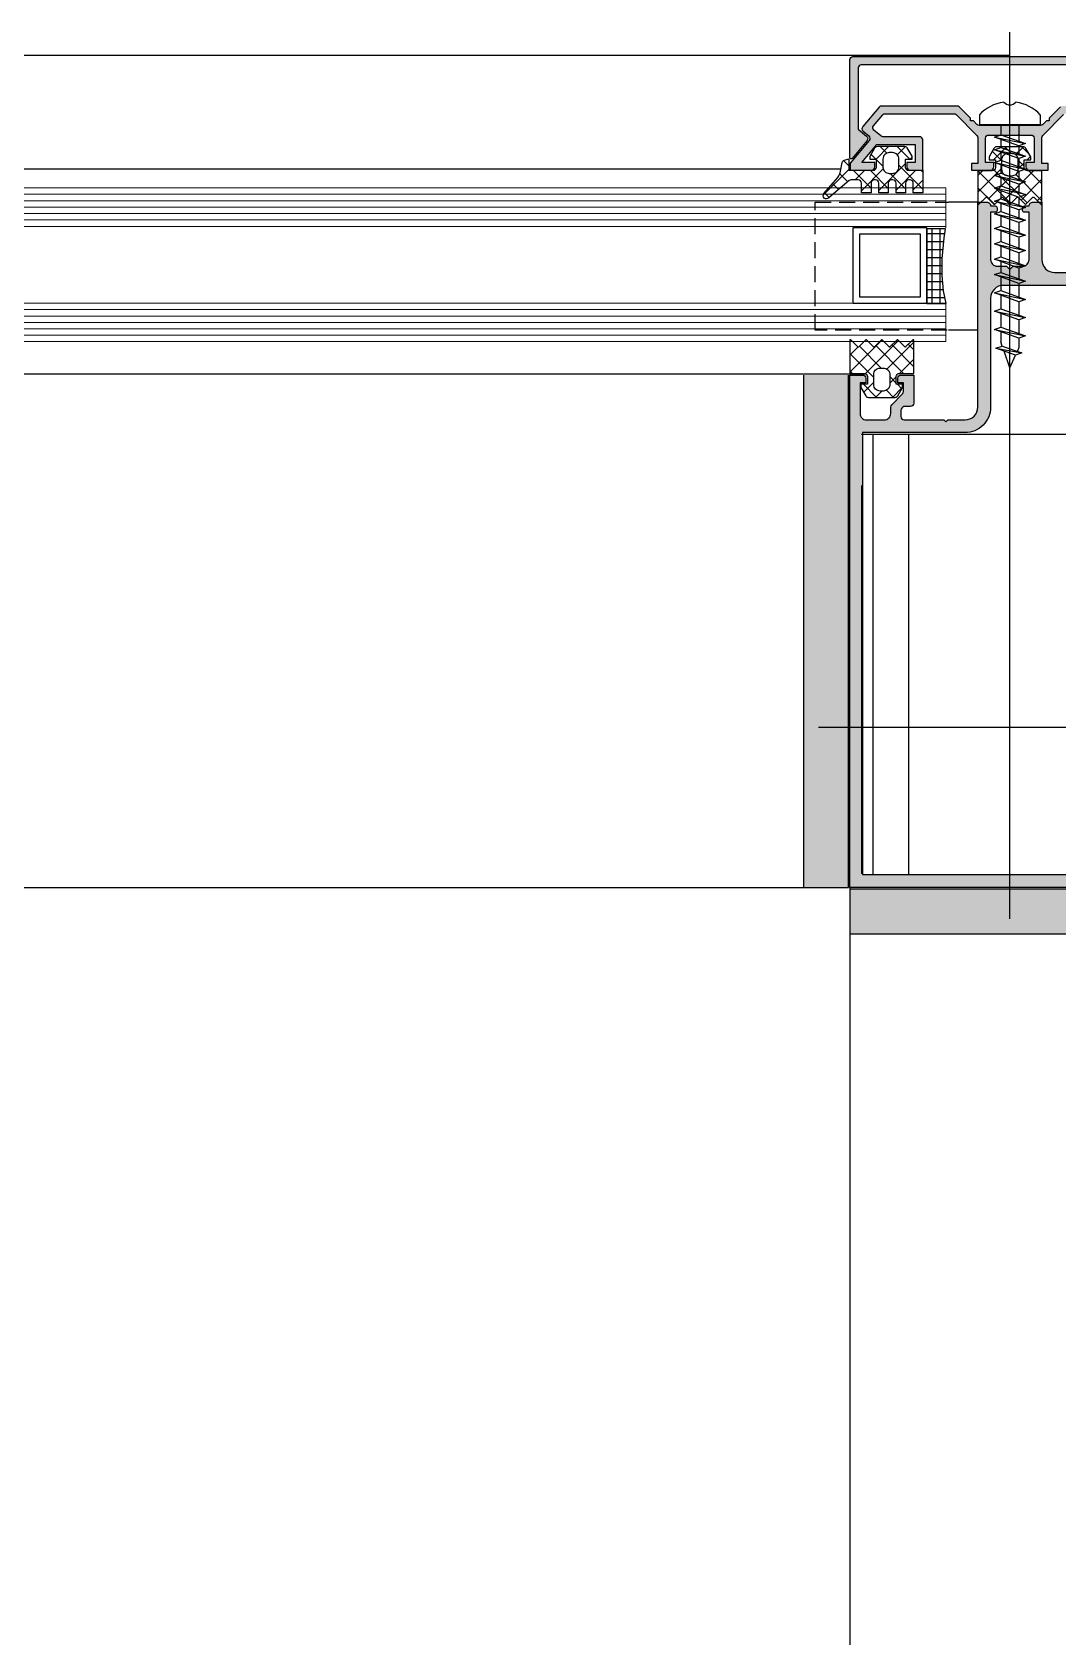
# Model space of a CAD drawing. Header units: millimetres. Extents: x 809 to 8159, y 33 to 4533.
# Drawn here: x 4958.08 to 4974.11, y 3455.37 to 3480.42 of the extents above; entities that cross this region are included whole.
import ezdxf

# ---------------------------------------------------------------- set-up
doc = ezdxf.new("R2010")
doc.units = ezdxf.units.MM
doc.linetypes.add('DASHDOT', pattern=[25.4, 12.7, -6.35, 0, -6.35])
doc.linetypes.add('HIDDEN', pattern=[0.375, 0.25, -0.125])
for name, color, linetype in [('11', 11, 'Continuous'), ('3', 11, 'Continuous'), ('5', 11, 'Continuous'), ('EKSEN', 11, 'Continuous'), ('FITILLER', 240, 'Continuous'), ('GORUNUS-TARAMA', 11, 'Continuous')]:
    doc.layers.add(name, color=color, linetype=linetype)
doc.layers.add('cam', color=5, linetype='Continuous', lineweight=0)
pattern_1 = [(225, (36960.90399, -5027.97446), (0.026516504, -0.079549513), [0, -0.075])]

# ---------------------------------------------------------------- blocks, each defined once
blk = doc.blocks.new('ajsdfxcvzx')
h = blk.add_hatch(color=256)
edge = h.paths.add_edge_path()
edge.add_arc((36931.631, -5111.412), 0.05, 0, 90)
edge.add_line((36931.631, -5111.362), (36926.991, -5111.362))
edge.add_arc((36926.991, -5111.412), 0.05, 90, 180)
edge.add_line((36926.941, -5111.412), (36926.941, -5112.366))
edge.add_line((36926.941, -5112.366), (36927.073, -5112.477))
edge.add_arc((36927.041, -5112.515), 0.05, -40, 50, ccw=False)
edge.add_line((36927.08, -5112.547), (36926.846, -5112.825))
edge.add_arc((36926.831, -5112.812), 0.02, 180, 320, ccw=False)
edge.add_line((36926.811, -5112.812), (36926.811, -5111.282))
edge.add_arc((36926.861, -5111.282), 0.05, 90, 180, ccw=False)
edge.add_line((36926.861, -5111.232), (36931.761, -5111.232))
edge.add_arc((36931.761, -5111.282), 0.05, 0, 90, ccw=False)
edge.add_line((36931.811, -5111.282), (36931.811, -5112.812))
edge.add_arc((36931.791, -5112.812), 0.02, -140, 0, ccw=False)
edge.add_line((36931.776, -5112.825), (36931.543, -5112.547))
edge.add_arc((36931.581, -5112.515), 0.05, 130, 220, ccw=False)
edge.add_line((36931.549, -5112.477), (36931.681, -5112.366))
edge.add_line((36931.681, -5112.366), (36931.681, -5111.412))
h = blk.add_hatch(color=256)
edge = h.paths.add_edge_path()
edge.add_line((36930.789, -5112.606), (36931.389, -5112.606))
edge.add_line((36931.389, -5112.606), (36931.624, -5112.886))
edge.add_line((36931.624, -5112.886), (36931.419, -5112.886))
edge.add_line((36931.419, -5112.886), (36931.419, -5112.956))
edge.add_arc((36931.469, -5112.956), 0.05, 180, 270)
edge.add_line((36931.469, -5113.006), (36931.806, -5113.006))
edge.add_line((36931.806, -5113.006), (36931.806, -5112.9))
edge.add_line((36931.806, -5112.9), (36931.507, -5112.544))
edge.add_arc((36931.546, -5112.512), 0.05, 130, 220, ccw=False)
edge.add_line((36931.514, -5112.474), (36931.603, -5112.399))
edge.add_arc((36931.571, -5112.36), 0.05, 310, 400)
edge.add_line((36931.609, -5112.328), (36931.353, -5112.023))
edge.add_arc((36931.315, -5112.056), 0.05, 40, 90)
edge.add_line((36931.315, -5112.006), (36930.136, -5112.006))
edge.add_arc((36930.136, -5112.056), 0.05, 90, 135)
edge.add_line((36930.1, -5112.02), (36929.923, -5112.197))
edge.add_line((36929.923, -5112.197), (36929.923, -5112.24))
edge.add_line((36929.923, -5112.24), (36929.881, -5112.24))
edge.add_line((36929.881, -5112.24), (36929.826, -5112.295))
edge.add_arc((36929.79, -5112.259), 0.05, 270, 315, ccw=False)
edge.add_line((36929.79, -5112.309), (36928.832, -5112.309))
edge.add_arc((36928.832, -5112.259), 0.05, 225, 270, ccw=False)
edge.add_line((36928.796, -5112.295), (36928.741, -5112.24))
edge.add_line((36928.741, -5112.24), (36928.699, -5112.24))
edge.add_line((36928.699, -5112.24), (36928.699, -5112.197))
edge.add_line((36928.699, -5112.197), (36928.522, -5112.02))
edge.add_arc((36928.487, -5112.056), 0.05, 45, 90)
edge.add_line((36928.487, -5112.006), (36927.307, -5112.006))
edge.add_arc((36927.307, -5112.056), 0.05, 90, 140)
edge.add_line((36927.269, -5112.023), (36927.013, -5112.328))
edge.add_arc((36927.051, -5112.36), 0.05, 140, 230)
edge.add_line((36927.019, -5112.399), (36927.109, -5112.474))
edge.add_arc((36927.076, -5112.512), 0.05, -40, 50, ccw=False)
edge.add_line((36927.115, -5112.544), (36926.816, -5112.9))
edge.add_line((36926.816, -5112.9), (36926.816, -5113.006))
edge.add_line((36926.816, -5113.006), (36927.153, -5113.006))
edge.add_arc((36927.153, -5112.956), 0.05, 270, 360)
edge.add_line((36927.203, -5112.956), (36927.203, -5112.886))
edge.add_line((36927.203, -5112.886), (36926.999, -5112.886))
edge.add_line((36926.999, -5112.886), (36927.234, -5112.606))
edge.add_line((36927.234, -5112.606), (36927.833, -5112.606))
edge.add_line((36927.833, -5112.606), (36927.833, -5112.886))
edge.add_line((36927.833, -5112.886), (36927.703, -5112.886))
edge.add_line((36927.703, -5112.886), (36927.703, -5112.956))
edge.add_arc((36927.753, -5112.956), 0.05, 180, 270)
edge.add_line((36927.753, -5113.006), (36927.953, -5113.006))
edge.add_line((36927.953, -5113.006), (36927.953, -5112.536))
edge.add_arc((36927.903, -5112.536), 0.05, 0, 90)
edge.add_line((36927.903, -5112.486), (36927.328, -5112.486))
edge.add_arc((36927.328, -5112.436), 0.05, 230, 270, ccw=False)
edge.add_line((36927.295, -5112.474), (36927.188, -5112.384))
edge.add_arc((36927.22, -5112.346), 0.05, 140, 230, ccw=False)
edge.add_line((36927.182, -5112.313), (36927.325, -5112.143))
edge.add_arc((36927.363, -5112.176), 0.05, 90, 140, ccw=False)
edge.add_line((36927.363, -5112.126), (36928.437, -5112.126))
edge.add_arc((36928.437, -5112.176), 0.05, 45, 90, ccw=False)
edge.add_line((36928.472, -5112.14), (36928.796, -5112.464))
edge.add_arc((36928.761, -5112.5), 0.05, 0, 45, ccw=False)
edge.add_line((36928.811, -5112.5), (36928.811, -5112.906))
edge.add_line((36928.811, -5112.906), (36928.711, -5112.906))
edge.add_line((36928.711, -5112.906), (36928.711, -5113.006))
edge.add_line((36928.711, -5113.006), (36929.011, -5113.006))
edge.add_arc((36929.011, -5112.956), 0.05, 270, 360)
edge.add_line((36929.061, -5112.956), (36929.061, -5112.886))
edge.add_line((36929.061, -5112.886), (36928.931, -5112.886))
edge.add_line((36928.931, -5112.886), (36928.931, -5112.509))
edge.add_arc((36928.981, -5112.509), 0.05, 90, 180, ccw=False)
edge.add_line((36928.981, -5112.459), (36929.641, -5112.459))
edge.add_arc((36929.641, -5112.509), 0.05, 0, 90, ccw=False)
edge.add_line((36929.691, -5112.509), (36929.691, -5112.886))
edge.add_line((36929.691, -5112.886), (36929.561, -5112.886))
edge.add_line((36929.561, -5112.886), (36929.561, -5112.956))
edge.add_arc((36929.611, -5112.956), 0.05, 180, 270)
edge.add_line((36929.611, -5113.006), (36929.911, -5113.006))
edge.add_line((36929.911, -5113.006), (36929.911, -5112.906))
edge.add_line((36929.911, -5112.906), (36929.811, -5112.906))
edge.add_line((36929.811, -5112.906), (36929.811, -5112.5))
edge.add_arc((36929.861, -5112.5), 0.05, 135, 180, ccw=False)
edge.add_line((36929.826, -5112.464), (36930.15, -5112.14))
edge.add_arc((36930.185, -5112.176), 0.05, 90, 135, ccw=False)
edge.add_line((36930.185, -5112.126), (36931.259, -5112.126))
edge.add_arc((36931.259, -5112.176), 0.05, 40, 90, ccw=False)
edge.add_line((36931.298, -5112.143), (36931.44, -5112.313))
edge.add_arc((36931.402, -5112.346), 0.05, -50, 40, ccw=False)
edge.add_line((36931.434, -5112.384), (36931.327, -5112.474))
edge.add_arc((36931.295, -5112.436), 0.05, 270, 310, ccw=False)
edge.add_line((36931.295, -5112.486), (36930.719, -5112.486))
edge.add_arc((36930.719, -5112.536), 0.05, 90, 180)
edge.add_line((36930.669, -5112.536), (36930.669, -5113.006))
edge.add_line((36930.669, -5113.006), (36930.869, -5113.006))
edge.add_arc((36930.869, -5112.956), 0.05, 270, 360)
edge.add_line((36930.919, -5112.956), (36930.919, -5112.886))
edge.add_line((36930.919, -5112.886), (36930.789, -5112.886))
edge.add_line((36930.789, -5112.886), (36930.789, -5112.606))
h = blk.add_hatch(color=256)
edge = h.paths.add_edge_path(flags=16)
edge.add_arc((36933.011, -5118.006), 1.4, 180, 225, ccw=False)
edge.add_line((36931.611, -5118.006), (36931.611, -5117.106))
edge.add_line((36931.611, -5117.106), (36931.411, -5117.106))
edge.add_arc((36931.411, -5117.006), 0.1, 90, 270, ccw=False)
edge.add_line((36931.411, -5116.906), (36931.611, -5116.906))
edge.add_line((36931.611, -5116.906), (36931.611, -5115.006))
edge.add_arc((36931.411, -5115.006), 0.2, 360, 450)
edge.add_line((36931.411, -5114.806), (36930.811, -5114.806))
edge.add_line((36930.811, -5114.806), (36929.811, -5114.806))
edge.add_line((36929.811, -5114.806), (36929.211, -5114.806))
edge.add_arc((36929.211, -5115.006), 0.2, 450, 540)
edge.add_line((36929.011, -5115.006), (36929.011, -5116.706))
edge.add_arc((36928.611, -5116.706), 0.4, 270, 360, ccw=False)
edge.add_line((36928.611, -5117.106), (36927.011, -5117.106))
edge.add_line((36927.011, -5117.106), (36927.011, -5124.006))
edge.add_line((36927.011, -5124.006), (36933.911, -5124.006))
edge.add_line((36933.911, -5124.006), (36933.911, -5122.406))
edge.add_arc((36934.311, -5122.406), 0.4, 90, 180, ccw=False)
edge.add_line((36934.311, -5122.006), (36936.011, -5122.006))
edge.add_arc((36936.011, -5121.806), 0.2, 270, 360)
edge.add_line((36936.211, -5121.806), (36936.211, -5121.206))
edge.add_line((36936.211, -5121.206), (36936.211, -5120.206))
edge.add_line((36936.211, -5120.206), (36936.211, -5119.606))
edge.add_arc((36936.011, -5119.606), 0.2, 360, 450)
edge.add_line((36936.011, -5119.406), (36934.111, -5119.406))
edge.add_line((36934.111, -5119.406), (36934.111, -5119.606))
edge.add_arc((36934.011, -5119.606), 0.1, 180, 360, ccw=False)
edge.add_line((36933.911, -5119.606), (36933.911, -5119.406))
edge.add_line((36933.911, -5119.406), (36933.011, -5119.406))
edge.add_arc((36933.011, -5118.006), 1.4, 225, 270, ccw=False)
edge = h.paths.add_edge_path()
edge.add_line((36929.811, -5113.506), (36929.811, -5114.406))
edge.add_arc((36930.011, -5114.406), 0.2, 180, 270)
edge.add_line((36930.011, -5114.606), (36930.611, -5114.606))
edge.add_arc((36930.611, -5114.406), 0.2, 270, 360)
edge.add_line((36930.811, -5114.406), (36930.811, -5114.006))
edge.add_line((36930.811, -5114.006), (36931.011, -5114.006))
edge.add_arc((36931.011, -5114.056), 0.05, 360, 450, ccw=False)
edge.add_line((36931.061, -5114.056), (36931.061, -5114.126))
edge.add_line((36931.061, -5114.126), (36930.931, -5114.126))
edge.add_line((36930.931, -5114.126), (36930.931, -5114.506))
edge.add_arc((36931.031, -5114.506), 0.1, 180, 270)
edge.add_line((36931.031, -5114.606), (36931.591, -5114.606))
edge.add_arc((36931.591, -5114.506), 0.1, 270, 360)
edge.add_line((36931.691, -5114.506), (36931.691, -5114.126))
edge.add_line((36931.691, -5114.126), (36931.561, -5114.126))
edge.add_line((36931.561, -5114.126), (36931.561, -5114.056))
edge.add_arc((36931.611, -5114.056), 0.05, 450, 540, ccw=False)
edge.add_line((36931.611, -5114.006), (36931.811, -5114.006))
edge.add_line((36931.811, -5114.006), (36931.811, -5118.006))
edge.add_arc((36933.011, -5118.006), 1.2, 180, 225)
edge.add_arc((36933.011, -5118.006), 1.2, 225, 270)
edge.add_line((36933.011, -5119.206), (36937.011, -5119.206))
edge.add_line((36937.011, -5119.206), (36937.011, -5119.406))
edge.add_arc((36936.961, -5119.406), 0.05, 270, 360, ccw=False)
edge.add_line((36936.961, -5119.456), (36936.891, -5119.456))
edge.add_line((36936.891, -5119.456), (36936.891, -5119.326))
edge.add_line((36936.891, -5119.326), (36936.511, -5119.326))
edge.add_arc((36936.511, -5119.426), 0.1, 450, 540)
edge.add_line((36936.411, -5119.426), (36936.411, -5119.986))
edge.add_arc((36936.511, -5119.986), 0.1, 540, 630)
edge.add_line((36936.511, -5120.086), (36936.891, -5120.086))
edge.add_line((36936.891, -5120.086), (36936.891, -5119.956))
edge.add_line((36936.891, -5119.956), (36936.961, -5119.956))
edge.add_arc((36936.961, -5120.006), 0.05, 360, 450, ccw=False)
edge.add_line((36937.011, -5120.006), (36937.011, -5120.206))
edge.add_line((36937.011, -5120.206), (36936.611, -5120.206))
edge.add_arc((36936.611, -5120.406), 0.2, 450, 540)
edge.add_line((36936.411, -5120.406), (36936.411, -5121.006))
edge.add_arc((36936.611, -5121.006), 0.2, 180, 270)
edge.add_line((36936.611, -5121.206), (36937.511, -5121.206))
edge.add_line((36937.511, -5121.206), (36937.511, -5121.346))
edge.add_arc((36937.451, -5121.346), 0.06, 270, 360, ccw=False)
edge.add_line((36937.451, -5121.406), (36937.451, -5121.476))
edge.add_arc((36937.421, -5121.476), 0.03, 270, 360, ccw=False)
edge.add_line((36937.421, -5121.506), (36937.381, -5121.506))
edge.add_arc((36937.381, -5121.476), 0.03, 180, 270, ccw=False)
edge.add_line((36937.351, -5121.476), (36937.351, -5121.406))
edge.add_line((36937.351, -5121.406), (36936.611, -5121.406))
edge.add_arc((36936.611, -5121.506), 0.1, 450, 540)
edge.add_line((36936.511, -5121.506), (36936.511, -5121.656))
edge.add_line((36936.511, -5121.656), (36936.461, -5121.706))
edge.add_line((36936.461, -5121.706), (36936.511, -5121.756))
edge.add_line((36936.511, -5121.756), (36936.511, -5121.906))
edge.add_arc((36936.611, -5121.906), 0.1, 180, 270)
edge.add_line((36936.611, -5122.006), (36937.351, -5122.006))
edge.add_line((36937.351, -5122.006), (36937.351, -5121.936))
edge.add_arc((36937.381, -5121.936), 0.03, 450, 540, ccw=False)
edge.add_line((36937.381, -5121.906), (36937.421, -5121.906))
edge.add_arc((36937.421, -5121.936), 0.03, 360, 450, ccw=False)
edge.add_line((36937.451, -5121.936), (36937.451, -5122.006))
edge.add_arc((36937.451, -5122.066), 0.06, 360, 450, ccw=False)
edge.add_line((36937.511, -5122.066), (36937.511, -5122.206))
edge.add_line((36937.511, -5122.206), (36934.311, -5122.206))
edge.add_arc((36934.311, -5122.406), 0.2, 450, 540)
edge.add_line((36934.111, -5122.406), (36934.111, -5122.676))
edge.add_line((36934.111, -5122.676), (36934.081, -5122.706))
edge.add_line((36934.081, -5122.706), (36934.111, -5122.736))
edge.add_line((36934.111, -5122.736), (36934.111, -5123.206))
edge.add_line((36934.111, -5123.206), (36934.111, -5123.356))
edge.add_arc((36934.161, -5123.356), 0.05, 180, 270)
edge.add_line((36934.161, -5123.406), (36934.258, -5123.406))
edge.add_arc((36934.258, -5123.356), 0.05, 270, 315)
edge.add_line((36934.294, -5123.391), (36934.306, -5123.378))
edge.add_arc((36934.271, -5123.343), 0.05, 315, 360)
edge.add_line((36934.321, -5123.343), (36934.321, -5123.256))
edge.add_arc((36934.371, -5123.256), 0.05, 90, 180, ccw=False)
edge.add_line((36934.371, -5123.206), (36934.811, -5123.206))
edge.add_line((36934.811, -5123.206), (36934.811, -5123.406))
edge.add_arc((36934.761, -5123.406), 0.05, 270, 360, ccw=False)
edge.add_line((36934.761, -5123.456), (36934.691, -5123.456))
edge.add_line((36934.691, -5123.456), (36934.691, -5123.366))
edge.add_line((36934.691, -5123.366), (36934.552, -5123.366))
edge.add_arc((36934.552, -5123.416), 0.05, 450, 495)
edge.add_line((36934.516, -5123.38), (36934.346, -5123.551))
edge.add_arc((36934.31, -5123.516), 0.05, 270, 315, ccw=False)
edge.add_line((36934.31, -5123.566), (36934.211, -5123.566))
edge.add_arc((36934.211, -5123.666), 0.1, 450, 540)
edge.add_line((36934.111, -5123.666), (36934.111, -5123.946))
edge.add_arc((36934.211, -5123.946), 0.1, 180, 270)
edge.add_line((36934.211, -5124.046), (36934.691, -5124.046))
edge.add_line((36934.691, -5124.046), (36934.691, -5123.956))
edge.add_line((36934.691, -5123.956), (36934.761, -5123.956))
edge.add_arc((36934.761, -5124.006), 0.05, 360, 450, ccw=False)
edge.add_line((36934.811, -5124.006), (36934.811, -5124.206))
edge.add_line((36934.811, -5124.206), (36926.811, -5124.206))
edge.add_line((36926.811, -5124.206), (36926.811, -5116.206))
edge.add_line((36926.811, -5116.206), (36927.011, -5116.206))
edge.add_arc((36927.011, -5116.256), 0.05, 360, 450, ccw=False)
edge.add_line((36927.061, -5116.256), (36927.061, -5116.326))
edge.add_line((36927.061, -5116.326), (36926.971, -5116.326))
edge.add_line((36926.971, -5116.326), (36926.971, -5116.806))
edge.add_arc((36927.071, -5116.806), 0.1, 180, 270)
edge.add_line((36927.071, -5116.906), (36927.351, -5116.906))
edge.add_arc((36927.351, -5116.806), 0.1, 270, 360)
edge.add_line((36927.451, -5116.806), (36927.451, -5116.706))
edge.add_arc((36927.501, -5116.706), 0.05, 495, 540, ccw=False)
edge.add_line((36927.466, -5116.671), (36927.636, -5116.5))
edge.add_arc((36927.601, -5116.465), 0.05, 315, 360)
edge.add_line((36927.651, -5116.465), (36927.651, -5116.326))
edge.add_line((36927.651, -5116.326), (36927.561, -5116.326))
edge.add_line((36927.561, -5116.326), (36927.561, -5116.256))
edge.add_arc((36927.611, -5116.256), 0.05, 90, 180, ccw=False)
edge.add_line((36927.611, -5116.206), (36927.811, -5116.206))
edge.add_line((36927.811, -5116.206), (36927.811, -5116.646))
edge.add_arc((36927.761, -5116.646), 0.05, 270, 360, ccw=False)
edge.add_line((36927.761, -5116.696), (36927.674, -5116.696))
edge.add_arc((36927.674, -5116.746), 0.05, 450, 495)
edge.add_line((36927.639, -5116.71), (36927.626, -5116.723))
edge.add_arc((36927.661, -5116.758), 0.05, 495, 540)
edge.add_line((36927.611, -5116.758), (36927.611, -5116.856))
edge.add_arc((36927.661, -5116.856), 0.05, 180, 270)
edge.add_line((36927.661, -5116.906), (36927.811, -5116.906))
edge.add_line((36927.811, -5116.906), (36928.281, -5116.906))
edge.add_line((36928.281, -5116.906), (36928.311, -5116.936))
edge.add_line((36928.311, -5116.936), (36928.341, -5116.906))
edge.add_line((36928.341, -5116.906), (36928.611, -5116.906))
edge.add_arc((36928.611, -5116.706), 0.2, 270, 360)
edge.add_line((36928.811, -5116.706), (36928.811, -5113.506))
edge.add_line((36928.811, -5113.506), (36928.951, -5113.506))
edge.add_arc((36928.951, -5113.566), 0.06, 360, 450, ccw=False)
edge.add_line((36929.011, -5113.566), (36929.081, -5113.566))
edge.add_arc((36929.081, -5113.596), 0.03, 360, 450, ccw=False)
edge.add_line((36929.111, -5113.596), (36929.111, -5113.636))
edge.add_arc((36929.081, -5113.636), 0.03, 270, 360, ccw=False)
edge.add_line((36929.081, -5113.666), (36929.011, -5113.666))
edge.add_line((36929.011, -5113.666), (36929.011, -5114.406))
edge.add_arc((36929.111, -5114.406), 0.1, 180, 270)
edge.add_line((36929.111, -5114.506), (36929.261, -5114.506))
edge.add_line((36929.261, -5114.506), (36929.311, -5114.556))
edge.add_line((36929.311, -5114.556), (36929.361, -5114.506))
edge.add_line((36929.361, -5114.506), (36929.511, -5114.506))
edge.add_arc((36929.511, -5114.406), 0.1, 270, 360)
edge.add_line((36929.611, -5114.406), (36929.611, -5113.666))
edge.add_line((36929.611, -5113.666), (36929.541, -5113.666))
edge.add_arc((36929.541, -5113.636), 0.03, 180, 270, ccw=False)
edge.add_line((36929.511, -5113.636), (36929.511, -5113.596))
edge.add_arc((36929.541, -5113.596), 0.03, 90, 180, ccw=False)
edge.add_line((36929.541, -5113.566), (36929.611, -5113.566))
edge.add_arc((36929.671, -5113.566), 0.06, 90, 180, ccw=False)
edge.add_line((36929.671, -5113.506), (36929.811, -5113.506))
h = blk.add_hatch()
h.set_pattern_fill('NET', color=256, angle=270, style=0)
h.set_pattern_definition([(270, (36935.76897, -5172.3473), (-0.125, 8e-18), []), (180, (36935.76897, -5172.3473), (-2e-18, 0.125), [])])
h.paths.add_polyline_path([(36928.017, -5113.926), (36928.017, -5115.088), (36928.315, -5115.088), (36928.275, -5114.89), (36928.255, -5114.651), (36928.255, -5114.393), (36928.285, -5114.065), (36928.305, -5113.926)])
at = {"layer": 'FITILLER'}
h = blk.add_hatch(dxfattribs=at)
h.set_pattern_fill('NET', color=256, scale=1.5, angle=315, style=0)
h.set_pattern_definition([(315, (36943.7992, -5098.58968), (0.1325825, 0.1325825), []), (45, (36943.7992, -5098.58968), (-0.1325825, 0.1325825), [])])
edge = h.paths.add_edge_path(flags=16)
edge.add_arc((36927.428, -5112.834), 0.1, 90, 180)
edge.add_line((36927.328, -5112.834), (36927.328, -5112.959))
edge.add_arc((36927.428, -5112.959), 0.1, 180, 270)
edge.add_line((36927.428, -5113.059), (36927.478, -5113.059))
edge.add_arc((36927.478, -5112.959), 0.1, 270, 360)
edge.add_line((36927.578, -5112.959), (36927.578, -5112.834))
edge.add_arc((36927.478, -5112.834), 0.1, 360, 450)
edge.add_line((36927.478, -5112.734), (36927.428, -5112.734))
edge = h.paths.add_edge_path()
edge.add_arc((36926.47, -5112.99), 0.2, 319.7669, 350)
edge.add_line((36926.667, -5113.025), (36926.691, -5112.89))
edge.add_arc((36926.74, -5112.899), 0.05, 105, 170, ccw=False)
edge.add_line((36926.727, -5112.851), (36926.796, -5112.832))
edge.add_line((36926.796, -5112.832), (36926.796, -5113.009))
edge.add_line((36926.796, -5113.009), (36927.178, -5113.009))
edge.add_arc((36927.178, -5112.959), 0.05, 270, 360)
edge.add_line((36927.228, -5112.959), (36927.228, -5112.839))
edge.add_line((36927.228, -5112.839), (36927.128, -5112.839))
edge.add_line((36927.128, -5112.839), (36927.128, -5112.789))
edge.add_line((36927.128, -5112.789), (36927.203, -5112.659))
edge.add_arc((36927.247, -5112.684), 0.05, 90, 150, ccw=False)
edge.add_line((36927.247, -5112.634), (36927.66, -5112.634))
edge.add_arc((36927.66, -5112.684), 0.05, 30, 90, ccw=False)
edge.add_line((36927.703, -5112.659), (36927.778, -5112.789))
edge.add_line((36927.778, -5112.789), (36927.778, -5112.839))
edge.add_line((36927.778, -5112.839), (36927.678, -5112.839))
edge.add_line((36927.678, -5112.839), (36927.678, -5112.959))
edge.add_arc((36927.728, -5112.959), 0.05, 180, 270)
edge.add_line((36927.728, -5113.009), (36927.953, -5113.009))
edge.add_line((36927.953, -5113.009), (36927.953, -5113.359))
edge.add_line((36927.953, -5113.359), (36927.803, -5113.359))
edge.add_line((36927.803, -5113.359), (36927.803, -5113.209))
edge.add_arc((36927.753, -5113.209), 0.05, 360, 450)
edge.add_line((36927.753, -5113.159), (36927.733, -5113.159))
edge.add_arc((36927.733, -5113.209), 0.05, 90, 180)
edge.add_line((36927.683, -5113.209), (36927.683, -5113.359))
edge.add_line((36927.683, -5113.359), (36927.533, -5113.359))
edge.add_line((36927.533, -5113.359), (36927.533, -5113.209))
edge.add_arc((36927.483, -5113.209), 0.05, 0, 90)
edge.add_line((36927.483, -5113.159), (36927.463, -5113.159))
edge.add_arc((36927.463, -5113.209), 0.05, 90, 180)
edge.add_line((36927.413, -5113.209), (36927.413, -5113.359))
edge.add_line((36927.413, -5113.359), (36927.263, -5113.359))
edge.add_line((36927.263, -5113.359), (36927.263, -5113.209))
edge.add_arc((36927.213, -5113.209), 0.05, 360, 450)
edge.add_line((36927.213, -5113.159), (36927.193, -5113.159))
edge.add_arc((36927.193, -5113.209), 0.05, 90, 180)
edge.add_line((36927.143, -5113.209), (36927.143, -5113.359))
edge.add_line((36927.143, -5113.359), (36926.993, -5113.359))
edge.add_line((36926.993, -5113.359), (36926.993, -5113.209))
edge.add_arc((36926.943, -5113.209), 0.05, 0, 90)
edge.add_line((36926.943, -5113.159), (36926.835, -5113.159))
edge.add_arc((36926.835, -5113.209), 0.05, 90, 130)
edge.add_line((36926.803, -5113.17), (36926.484, -5113.438))
edge.add_arc((36926.446, -5113.406), 0.05, 139.7669, 319.7669, ccw=False)
edge.add_line((36926.408, -5113.373), (36926.623, -5113.12))
h = blk.add_hatch(dxfattribs=at)
h.set_pattern_fill('NET', color=256, scale=1.5, angle=315, style=0)
h.set_pattern_definition([(315, (37007.3432, -5094.69552), (0.1325825, 0.1325825), []), (45, (37007.3432, -5094.69552), (-0.1325825, 0.1325825), [])])
edge = h.paths.add_edge_path(flags=16)
edge.add_arc((36929.287, -5113), 0.1, 180, 270, ccw=False)
edge.add_line((36929.187, -5113), (36929.187, -5112.842))
edge.add_arc((36929.287, -5112.842), 0.1, 90, 180, ccw=False)
edge.add_line((36929.287, -5112.742), (36929.337, -5112.742))
edge.add_arc((36929.337, -5112.842), 0.1, 0, 90, ccw=False)
edge.add_line((36929.437, -5112.842), (36929.437, -5113))
edge.add_arc((36929.337, -5113), 0.1, -90, 0, ccw=False)
edge.add_line((36929.337, -5113.1), (36929.287, -5113.1))
edge = h.paths.add_edge_path()
edge.add_line((36928.812, -5113.017), (36928.812, -5113.534))
edge.add_arc((36928.822, -5113.534), 0.01, 180, 315)
edge.add_line((36928.829, -5113.541), (36928.94, -5113.43))
edge.add_arc((36928.946, -5113.436), 0.00893, 45, 135, ccw=False)
edge.add_line((36928.953, -5113.43), (36929.062, -5113.539))
edge.add_arc((36929.068, -5113.533), 0.00893, 225, 315)
edge.add_line((36929.075, -5113.539), (36929.184, -5113.43))
edge.add_arc((36929.19, -5113.436), 0.00893, 45, 135, ccw=False)
edge.add_line((36929.196, -5113.43), (36929.306, -5113.539))
edge.add_arc((36929.312, -5113.533), 0.00893, 225, 315)
edge.add_line((36929.318, -5113.539), (36929.428, -5113.43))
edge.add_arc((36929.434, -5113.436), 0.00893, 45, 135, ccw=False)
edge.add_line((36929.44, -5113.43), (36929.55, -5113.539))
edge.add_arc((36929.556, -5113.533), 0.00893, 225, 315)
edge.add_line((36929.562, -5113.539), (36929.672, -5113.43))
edge.add_arc((36929.678, -5113.436), 0.00893, 45, 135, ccw=False)
edge.add_line((36929.684, -5113.43), (36929.795, -5113.541))
edge.add_arc((36929.802, -5113.534), 0.01, 225, 360)
edge.add_line((36929.812, -5113.534), (36929.812, -5113.017))
edge.add_line((36929.812, -5113.017), (36929.587, -5113.017))
edge.add_arc((36929.587, -5112.967), 0.05, 180, 270, ccw=False)
edge.add_line((36929.537, -5112.967), (36929.537, -5112.847))
edge.add_line((36929.537, -5112.847), (36929.637, -5112.847))
edge.add_line((36929.637, -5112.847), (36929.637, -5112.797))
edge.add_line((36929.637, -5112.797), (36929.562, -5112.667))
edge.add_arc((36929.519, -5112.692), 0.05, 30, 90)
edge.add_line((36929.519, -5112.642), (36929.105, -5112.642))
edge.add_arc((36929.105, -5112.692), 0.05, 90, 150)
edge.add_line((36929.062, -5112.667), (36928.987, -5112.797))
edge.add_line((36928.987, -5112.797), (36928.987, -5112.847))
edge.add_line((36928.987, -5112.847), (36929.087, -5112.847))
edge.add_line((36929.087, -5112.847), (36929.087, -5112.967))
edge.add_arc((36929.037, -5112.967), 0.05, -90, 0, ccw=False)
edge.add_line((36929.037, -5113.017), (36928.812, -5113.017))
h = blk.add_hatch(dxfattribs=at)
h.set_pattern_fill('NET', color=256, scale=1.5, angle=315, style=0)
h.set_pattern_definition([(315, (36939.55768, -5102.56567), (0.1325825, 0.1325825), []), (45, (36939.55768, -5102.56567), (-0.1325825, 0.1325825), [])])
edge = h.paths.add_edge_path(flags=16)
edge.add_arc((36927.336, -5116.197), 0.1, 0, 90, ccw=False)
edge.add_line((36927.436, -5116.197), (36927.436, -5116.356))
edge.add_arc((36927.336, -5116.356), 0.1, 270, 360, ccw=False)
edge.add_line((36927.336, -5116.456), (36927.286, -5116.456))
edge.add_arc((36927.286, -5116.356), 0.1, 180, 270, ccw=False)
edge.add_line((36927.186, -5116.356), (36927.186, -5116.197))
edge.add_arc((36927.286, -5116.197), 0.1, 90, 180, ccw=False)
edge.add_line((36927.286, -5116.097), (36927.336, -5116.097))
edge = h.paths.add_edge_path()
edge.add_line((36927.811, -5116.181), (36927.811, -5115.664))
edge.add_arc((36927.801, -5115.664), 0.01, 360, 495)
edge.add_line((36927.794, -5115.657), (36927.683, -5115.767))
edge.add_arc((36927.677, -5115.761), 0.00893, 225, 315, ccw=False)
edge.add_line((36927.671, -5115.767), (36927.561, -5115.658))
edge.add_arc((36927.555, -5115.665), 0.00893, 45, 135)
edge.add_line((36927.549, -5115.658), (36927.439, -5115.767))
edge.add_arc((36927.433, -5115.761), 0.00893, 225, 315, ccw=False)
edge.add_line((36927.427, -5115.767), (36927.317, -5115.658))
edge.add_arc((36927.311, -5115.665), 0.00893, 45, 135)
edge.add_line((36927.305, -5115.658), (36927.195, -5115.767))
edge.add_arc((36927.189, -5115.761), 0.00893, 225, 315, ccw=False)
edge.add_line((36927.183, -5115.767), (36927.074, -5115.658))
edge.add_arc((36927.067, -5115.665), 0.00893, 45, 135)
edge.add_line((36927.061, -5115.658), (36926.952, -5115.767))
edge.add_arc((36926.945, -5115.761), 0.00893, 225, 315, ccw=False)
edge.add_line((36926.939, -5115.767), (36926.828, -5115.657))
edge.add_arc((36926.821, -5115.664), 0.01, 45, 180)
edge.add_line((36926.811, -5115.664), (36926.811, -5116.181))
edge.add_line((36926.811, -5116.181), (36927.036, -5116.181))
edge.add_arc((36927.036, -5116.231), 0.05, 0, 90, ccw=False)
edge.add_line((36927.086, -5116.231), (36927.086, -5116.351))
edge.add_line((36927.086, -5116.351), (36926.986, -5116.351))
edge.add_line((36926.986, -5116.351), (36926.986, -5116.401))
edge.add_line((36926.986, -5116.401), (36927.061, -5116.531))
edge.add_arc((36927.104, -5116.506), 0.05, 210, 270)
edge.add_line((36927.104, -5116.556), (36927.518, -5116.556))
edge.add_arc((36927.518, -5116.506), 0.05, 270, 330)
edge.add_line((36927.561, -5116.531), (36927.636, -5116.401))
edge.add_line((36927.636, -5116.401), (36927.636, -5116.351))
edge.add_line((36927.636, -5116.351), (36927.536, -5116.351))
edge.add_line((36927.536, -5116.351), (36927.536, -5116.231))
edge.add_arc((36927.586, -5116.231), 0.05, 90, 180, ccw=False)
edge.add_line((36927.586, -5116.181), (36927.811, -5116.181))
h = blk.add_hatch(dxfattribs=at)
h.set_pattern_fill('DOTS', color=256, scale=1.2, angle=225, style=0)
h.set_pattern_definition(pattern_1)
h.paths.add_polyline_path([(36926.092, -5121.083), (36926.792, -5121.083), (36926.792, -5116.206), (36926.092, -5116.206)])
h.paths.add_polyline_path([(36926.092, -5122.517), (36926.792, -5122.517), (36926.792, -5121.083), (36926.092, -5121.083)])
h.paths.add_polyline_path([(36926.092, -5124.206), (36926.792, -5124.206), (36926.792, -5122.517), (36926.092, -5122.517)])
h = blk.add_hatch(dxfattribs=at)
h.set_pattern_fill('DOTS', color=256, scale=1.2, angle=225, style=0)
h.set_pattern_definition(pattern_1)
h.paths.add_polyline_path([(36934.532, -5124.929), (36934.811, -5124.372), (36934.811, -5124.229), (36926.811, -5124.229), (36926.811, -5124.929)])
at = {"linetype": 'HIDDEN'}
for p, q in [((36926.271, -5115.506), (36926.271, -5113.506)), ((36926.271, -5113.506), (36928.354, -5113.506)), ((36928.331, -5115.506), (36926.271, -5115.506))]:
    blk.add_line(p, q, dxfattribs=at)
for p, q in [((36928.011, -5113.902), (36928.011, -5114.502)), ((36926.811, -5124.229), (36934.811, -5124.229))]:
    blk.add_line(p, q)
blk.add_lwpolyline([(36931.681, -5111.412, 0.414214), (36931.631, -5111.362), (36926.991, -5111.362, 0.414214), (36926.941, -5111.412), (36926.941, -5112.366), (36927.073, -5112.477, -0.414214), (36927.08, -5112.547), (36926.846, -5112.825, -0.700208), (36926.811, -5112.812), (36926.811, -5111.282, -0.414214), (36926.861, -5111.232), (36931.761, -5111.232, -0.414214), (36931.811, -5111.282), (36931.811, -5112.812, -0.700208), (36931.776, -5112.825), (36931.543, -5112.547, -0.414214), (36931.549, -5112.477), (36931.681, -5112.366)], format="xyb", close=True)
for points in [[(36930.1, -5112.02), (36929.923, -5112.197), (36929.923, -5112.24), (36929.881, -5112.24), (36929.826, -5112.295, -0.198912), (36929.79, -5112.309), (36928.832, -5112.309, -0.198912), (36928.796, -5112.295), (36928.741, -5112.24), (36928.699, -5112.24), (36928.699, -5112.197), (36928.522, -5112.02, 0.198912), (36928.487, -5112.006), (36927.307, -5112.006, 0.221695), (36927.269, -5112.023), (36927.013, -5112.328, 0.414214), (36927.019, -5112.399), (36927.109, -5112.474, -0.414214), (36927.115, -5112.544), (36926.816, -5112.9), (36926.816, -5113.006), (36927.153, -5113.006, 0.414214), (36927.203, -5112.956), (36927.203, -5112.886), (36926.999, -5112.886), (36927.234, -5112.606), (36927.833, -5112.606), (36927.833, -5112.886), (36927.703, -5112.886), (36927.703, -5112.956, 0.414214), (36927.753, -5113.006), (36927.953, -5113.006), (36927.953, -5112.536, 0.414214), (36927.903, -5112.486), (36927.328, -5112.486, -0.176327), (36927.295, -5112.474), (36927.188, -5112.384, -0.414214), (36927.182, -5112.313), (36927.325, -5112.143, -0.221695), (36927.363, -5112.126), (36928.437, -5112.126, -0.198912), (36928.472, -5112.14), (36928.796, -5112.464, -0.198912), (36928.811, -5112.5), (36928.811, -5112.906), (36928.711, -5112.906), (36928.711, -5113.006), (36929.011, -5113.006, 0.414214), (36929.061, -5112.956), (36929.061, -5112.886), (36928.931, -5112.886), (36928.931, -5112.509, -0.414214), (36928.981, -5112.459), (36929.641, -5112.459, -0.414214), (36929.691, -5112.509), (36929.691, -5112.886), (36929.561, -5112.886), (36929.561, -5112.956, 0.414214), (36929.611, -5113.006), (36929.911, -5113.006), (36929.911, -5112.906), (36929.811, -5112.906), (36929.811, -5112.5, -0.198912), (36929.826, -5112.464), (36930.15, -5112.14, -0.198912)], [(36929.811, -5113.506), (36929.811, -5114.406, 0.414214), (36930.011, -5114.606), (36930.611, -5114.606, 0.414214)], [(36934.811, -5124.206), (36926.811, -5124.206), (36926.811, -5116.206), (36927.011, -5116.206, -0.414214), (36927.061, -5116.256), (36927.061, -5116.326), (36926.971, -5116.326), (36926.971, -5116.806, 0.414214), (36927.071, -5116.906), (36927.351, -5116.906, 0.414214), (36927.451, -5116.806), (36927.451, -5116.706, -0.198912), (36927.466, -5116.671), (36927.636, -5116.5, 0.198912), (36927.651, -5116.465), (36927.651, -5116.326), (36927.561, -5116.326), (36927.561, -5116.256, -0.414214), (36927.611, -5116.206), (36927.811, -5116.206), (36927.811, -5116.646, -0.414214), (36927.761, -5116.696), (36927.674, -5116.696, 0.198912), (36927.639, -5116.71), (36927.626, -5116.723, 0.198912), (36927.611, -5116.758), (36927.611, -5116.856, 0.414214), (36927.661, -5116.906), (36927.811, -5116.906), (36928.281, -5116.906), (36928.311, -5116.936), (36928.341, -5116.906), (36928.611, -5116.906, 0.414214), (36928.811, -5116.706), (36928.811, -5113.506), (36928.951, -5113.506, -0.414214), (36929.011, -5113.566), (36929.081, -5113.566, -0.414214), (36929.111, -5113.596), (36929.111, -5113.636, -0.414214), (36929.081, -5113.666), (36929.011, -5113.666), (36929.011, -5114.406, 0.414214), (36929.111, -5114.506), (36929.261, -5114.506), (36929.311, -5114.556), (36929.361, -5114.506), (36929.511, -5114.506, 0.414214), (36929.611, -5114.406), (36929.611, -5113.666), (36929.541, -5113.666, -0.414214), (36929.511, -5113.636), (36929.511, -5113.596, -0.414214), (36929.541, -5113.566), (36929.611, -5113.566, -0.414214), (36929.671, -5113.506), (36929.811, -5113.506), (36929.811, -5114.006)], [(36930.811, -5114.806), (36929.811, -5114.806), (36929.211, -5114.806, 0.414214), (36929.011, -5115.006), (36929.011, -5116.706, -0.414214), (36928.611, -5117.106), (36927.011, -5117.106), (36927.011, -5124.006), (36933.911, -5124.006)]]:
    blk.add_lwpolyline(points, format="xyb")
for points in [[(36928.011, -5113.902), (36928.011, -5115.088), (36926.866, -5115.088), (36926.866, -5113.902)], [(36927.911, -5114.002), (36927.911, -5114.988), (36926.966, -5114.988), (36926.966, -5114.002)], [(36928.017, -5113.926), (36928.017, -5115.088), (36928.315, -5115.088), (36928.275, -5114.89), (36928.255, -5114.651), (36928.255, -5114.393), (36928.285, -5114.065), (36928.305, -5113.926)]]:
    blk.add_lwpolyline(points, close=True)
at = {"layer": '11'}
for p, q in [((36928.836, -5112.144), (36928.836, -5112.294)), ((36929.786, -5112.144), (36929.786, -5112.294)), ((36928.836, -5112.294), (36929.786, -5112.294)), ((36929.069, -5112.49), (36929.169, -5112.454)), ((36929.453, -5112.627), (36929.069, -5112.49)), ((36929.069, -5112.49), (36929.553, -5112.59)), ((36929.169, -5112.294), (36929.169, -5112.454)), ((36929.169, -5112.452), (36929.169, -5112.454)), ((36929.169, -5112.454), (36929.553, -5112.59)), ((36929.169, -5112.526), (36929.169, -5112.654)), ((36929.453, -5112.294), (36929.453, -5112.555)), ((36929.453, -5112.461), (36929.453, -5112.447)), ((36929.453, -5112.461), (36929.453, -5112.447)), ((36929.453, -5112.461), (36929.453, -5112.555)), ((36929.453, -5112.461), (36929.453, -5112.461)), ((36929.453, -5112.461), (36929.453, -5112.461)), ((36929.069, -5112.69), (36929.169, -5112.654)), ((36929.453, -5112.827), (36929.069, -5112.69)), ((36929.069, -5112.69), (36929.553, -5112.79)), ((36929.169, -5112.654), (36929.553, -5112.79)), ((36929.169, -5112.726), (36929.169, -5112.854)), ((36929.553, -5112.59), (36929.453, -5112.627)), ((36929.453, -5112.627), (36929.453, -5112.755)), ((36929.069, -5112.89), (36929.169, -5112.854)), ((36929.453, -5113.027), (36929.069, -5112.89)), ((36929.069, -5112.89), (36929.553, -5112.99)), ((36929.169, -5112.854), (36929.553, -5112.99)), ((36929.169, -5112.926), (36929.169, -5113.054)), ((36929.553, -5112.79), (36929.453, -5112.827)), ((36929.453, -5112.827), (36929.453, -5112.955)), ((36929.553, -5112.99), (36929.453, -5113.027)), ((36929.453, -5113.027), (36929.453, -5113.155)), ((36929.069, -5113.09), (36929.169, -5113.054)), ((36929.453, -5113.227), (36929.069, -5113.09)), ((36929.069, -5113.09), (36929.553, -5113.19)), ((36929.069, -5113.29), (36929.169, -5113.254)), ((36929.069, -5113.29), (36929.453, -5113.427)), ((36929.553, -5113.39), (36929.069, -5113.29)), ((36929.169, -5113.054), (36929.553, -5113.19)), ((36929.169, -5113.126), (36929.169, -5113.254)), ((36929.169, -5113.254), (36929.553, -5113.39)), ((36929.553, -5113.19), (36929.453, -5113.227)), ((36929.453, -5113.227), (36929.453, -5113.355)), ((36929.069, -5113.49), (36929.169, -5113.454)), ((36929.453, -5113.627), (36929.069, -5113.49)), ((36929.453, -5113.627), (36929.069, -5113.49)), ((36929.069, -5113.49), (36929.553, -5113.59)), ((36929.169, -5113.326), (36929.169, -5113.454)), ((36929.169, -5113.454), (36929.553, -5113.59)), ((36929.169, -5113.526), (36929.169, -5113.654)), ((36929.453, -5113.427), (36929.553, -5113.39)), ((36929.453, -5113.427), (36929.453, -5113.555)), ((36929.069, -5113.69), (36929.169, -5113.654)), ((36929.069, -5113.69), (36929.553, -5113.79)), ((36929.453, -5113.827), (36929.069, -5113.69)), ((36929.169, -5113.654), (36929.553, -5113.79)), ((36929.169, -5113.726), (36929.169, -5113.884)), ((36929.553, -5113.59), (36929.453, -5113.627)), ((36929.453, -5113.627), (36929.453, -5113.755)), ((36929.553, -5113.79), (36929.453, -5113.827)), ((36929.069, -5113.92), (36929.169, -5113.884)), ((36929.069, -5113.92), (36929.553, -5114.02)), ((36929.453, -5114.056), (36929.069, -5113.92)), ((36929.169, -5113.884), (36929.553, -5114.02)), ((36929.169, -5113.956), (36929.169, -5114.123)), ((36929.453, -5113.827), (36929.453, -5113.985)), ((36929.553, -5114.02), (36929.453, -5114.056)), ((36929.069, -5114.16), (36929.169, -5114.123)), ((36929.453, -5114.296), (36929.069, -5114.16)), ((36929.453, -5114.296), (36929.069, -5114.16)), ((36929.069, -5114.16), (36929.553, -5114.26)), ((36929.169, -5114.123), (36929.553, -5114.26)), ((36929.169, -5114.195), (36929.169, -5114.363)), ((36929.453, -5114.056), (36929.453, -5114.224)), ((36929.553, -5114.26), (36929.453, -5114.296)), ((36929.069, -5114.399), (36929.169, -5114.363)), ((36929.069, -5114.399), (36929.553, -5114.499)), ((36929.453, -5114.536), (36929.069, -5114.399)), ((36929.453, -5114.536), (36929.069, -5114.399)), ((36929.169, -5114.363), (36929.553, -5114.499)), ((36929.169, -5114.435), (36929.169, -5114.603)), ((36929.453, -5114.296), (36929.453, -5114.464)), ((36929.553, -5114.499), (36929.453, -5114.536)), ((36929.453, -5114.536), (36929.453, -5114.704)), ((36929.069, -5114.639), (36929.169, -5114.603)), ((36929.453, -5114.776), (36929.069, -5114.639)), ((36929.453, -5114.776), (36929.069, -5114.639)), ((36929.069, -5114.639), (36929.553, -5114.739)), ((36929.169, -5114.603), (36929.553, -5114.739)), ((36929.169, -5114.675), (36929.169, -5114.888)), ((36929.553, -5114.739), (36929.453, -5114.776)), ((36929.453, -5114.776), (36929.453, -5114.989)), ((36929.069, -5114.925), (36929.169, -5114.888)), ((36929.453, -5115.061), (36929.069, -5114.925)), ((36929.453, -5115.061), (36929.069, -5114.925)), ((36929.069, -5114.925), (36929.553, -5115.025)), ((36929.169, -5114.888), (36929.553, -5115.025)), ((36929.169, -5114.96), (36929.169, -5115.174)), ((36929.553, -5115.025), (36929.453, -5115.061)), ((36929.069, -5115.21), (36929.169, -5115.174)), ((36929.069, -5115.21), (36929.553, -5115.31)), ((36929.453, -5115.346), (36929.069, -5115.21)), ((36929.453, -5115.346), (36929.069, -5115.21)), ((36929.169, -5115.174), (36929.553, -5115.31)), ((36929.169, -5115.245), (36929.169, -5115.459)), ((36929.453, -5115.061), (36929.453, -5115.274)), ((36929.069, -5115.495), (36929.169, -5115.459)), ((36929.453, -5115.632), (36929.069, -5115.495)), ((36929.453, -5115.632), (36929.069, -5115.495)), ((36929.069, -5115.495), (36929.553, -5115.595)), ((36929.169, -5115.459), (36929.553, -5115.595)), ((36929.169, -5115.531), (36929.169, -5115.679)), ((36929.553, -5115.31), (36929.453, -5115.346)), ((36929.453, -5115.346), (36929.453, -5115.56)), ((36929.093, -5115.789), (36929.193, -5115.753)), ((36929.093, -5115.789), (36929.499, -5115.862)), ((36929.399, -5115.898), (36929.093, -5115.789)), ((36929.193, -5115.753), (36929.17, -5115.686)), ((36929.193, -5115.753), (36929.499, -5115.862)), ((36929.429, -5115.837), (36929.452, -5115.788)), ((36929.553, -5115.595), (36929.453, -5115.632)), ((36929.453, -5115.632), (36929.453, -5115.779)), ((36929.311, -5116.094), (36929.221, -5115.835)), ((36929.311, -5116.094), (36929.401, -5115.897)), ((36929.499, -5115.862), (36929.399, -5115.898))]:
    blk.add_line(p, q, dxfattribs=at)
for centre, radius, start, end in [((36929.311, -5112.591), 0.653, 98.4072, 136.688), ((36929.311, -5111.858), 0.13, 222.6849, 317.3151), ((36929.311, -5112.591), 0.653, 43.312, 81.5928), ((36929.189, -5115.679), 0.02, 180, 199.1116), ((36929.433, -5115.779), 0.02, 335.3251, 0)]:
    blk.add_arc(centre, radius, start, end, dxfattribs=at)
at = {"layer": '3'}
for p, q in [((36928.811, -5113.506), (36928.354, -5113.506)), ((36928.811, -5115.506), (36928.811, -5113.506)), ((36928.811, -5115.506), (36928.354, -5115.506))]:
    blk.add_line(p, q, dxfattribs=at)
at = {"layer": '5'}
for p, q in [((36739.75, -5111.211), (36929.311, -5111.211)), ((36898.266, -5111.211), (36929.311, -5111.211)), ((36739.509, -5112.985), (36926.674, -5112.985)), ((36739.75, -5116.185), (36927.056, -5116.185)), ((36926.792, -5124.206), (36926.792, -5116.206)), ((36869.681, -5124.206), (36926.792, -5124.206)), ((36926.811, -5124.206), (36926.811, -5177.995))]:
    blk.add_line(p, q, dxfattribs=at)
at = {"layer": 'cam'}
for p, q in [((36928.311, -5113.285), (36738.25, -5113.285)), ((36928.311, -5113.285), (36928.311, -5113.906)), ((36928.311, -5113.385), (36738.25, -5113.385)), ((36928.311, -5113.485), (36740.375, -5113.485)), ((36898.266, -5113.385), (36928.311, -5113.385)), ((36898.266, -5113.485), (36928.311, -5113.485)), ((36928.311, -5113.585), (36738.25, -5113.585)), ((36928.311, -5113.685), (36738.25, -5113.685)), ((36928.311, -5113.785), (36738.25, -5113.785)), ((36898.266, -5113.585), (36928.311, -5113.585)), ((36898.266, -5113.685), (36928.311, -5113.685)), ((36898.266, -5113.785), (36928.311, -5113.785)), ((36928.311, -5113.885), (36738.25, -5113.885)), ((36898.266, -5113.885), (36928.311, -5113.885)), ((36928.311, -5115.085), (36738.25, -5115.085)), ((36928.311, -5115.185), (36738.25, -5115.185)), ((36928.311, -5115.285), (36738.25, -5115.285)), ((36898.266, -5115.185), (36928.311, -5115.185)), ((36898.266, -5115.285), (36928.311, -5115.285)), ((36928.311, -5115.685), (36928.311, -5115.085)), ((36928.311, -5115.385), (36738.25, -5115.385)), ((36928.311, -5115.485), (36740.37, -5115.485)), ((36898.266, -5115.385), (36928.311, -5115.385)), ((36898.266, -5115.485), (36928.311, -5115.485)), ((36928.311, -5115.585), (36738.25, -5115.585)), ((36928.311, -5115.685), (36738.25, -5115.685)), ((36898.266, -5115.585), (36928.311, -5115.585)), ((36898.266, -5115.685), (36928.311, -5115.685))]:
    blk.add_line(p, q, dxfattribs=at)
at = {"layer": 'EKSEN', "linetype": 'DASHDOT', "ltscale": 5}
blk.add_line((36929.311, -5124.694), (36929.311, -5110.852), dxfattribs=at)
at = {"layer": 'EKSEN', "linetype": 'DASHDOT', "ltscale": 10}
blk.add_line((36926.322, -5121.706), (36940.752, -5121.706), dxfattribs=at)
at = {"layer": 'FITILLER'}
for p, q in [((36926.092, -5124.206), (36926.092, -5116.206)), ((36926.811, -5124.929), (36934.811, -5124.929))]:
    blk.add_line(p, q, dxfattribs=at)
for points in [[(36926.623, -5113.12, 0.132688), (36926.667, -5113.025), (36926.691, -5112.89, -0.291473), (36926.727, -5112.851), (36926.796, -5112.832), (36926.796, -5113.009), (36927.178, -5113.009, 0.414214), (36927.228, -5112.959), (36927.228, -5112.839), (36927.128, -5112.839), (36927.128, -5112.789), (36927.203, -5112.659, -0.267949), (36927.247, -5112.634), (36927.66, -5112.634, -0.267949), (36927.703, -5112.659), (36927.778, -5112.789), (36927.778, -5112.839), (36927.678, -5112.839), (36927.678, -5112.959, 0.414214), (36927.728, -5113.009), (36927.953, -5113.009), (36927.953, -5113.359), (36927.803, -5113.359), (36927.803, -5113.209, 0.414214), (36927.753, -5113.159), (36927.733, -5113.159, 0.414214), (36927.683, -5113.209), (36927.683, -5113.359), (36927.533, -5113.359), (36927.533, -5113.209, 0.414214), (36927.483, -5113.159), (36927.463, -5113.159, 0.414214), (36927.413, -5113.209), (36927.413, -5113.359), (36927.263, -5113.359), (36927.263, -5113.209, 0.414214), (36927.213, -5113.159), (36927.193, -5113.159, 0.414214), (36927.143, -5113.209), (36927.143, -5113.359), (36926.993, -5113.359), (36926.993, -5113.209, 0.414214), (36926.943, -5113.159), (36926.835, -5113.159, 0.176327), (36926.803, -5113.17), (36926.484, -5113.438, -1), (36926.408, -5113.373)], [(36927.428, -5112.734, 0.414214), (36927.328, -5112.834), (36927.328, -5112.959, 0.414214), (36927.428, -5113.059), (36927.478, -5113.059, 0.414214), (36927.578, -5112.959), (36927.578, -5112.834, 0.414214), (36927.478, -5112.734)], [(36928.812, -5113.017), (36928.812, -5113.534, 0.668179), (36928.829, -5113.541), (36928.94, -5113.43, -0.414214), (36928.953, -5113.43), (36929.062, -5113.539, 0.414214), (36929.075, -5113.539), (36929.184, -5113.43, -0.414214), (36929.196, -5113.43), (36929.306, -5113.539, 0.414214), (36929.318, -5113.539), (36929.428, -5113.43, -0.414214), (36929.44, -5113.43), (36929.55, -5113.539, 0.414214), (36929.562, -5113.539), (36929.672, -5113.43, -0.414214), (36929.684, -5113.43), (36929.795, -5113.541, 0.668179), (36929.812, -5113.534), (36929.812, -5113.017), (36929.587, -5113.017, -0.414214), (36929.537, -5112.967), (36929.537, -5112.847), (36929.637, -5112.847), (36929.637, -5112.797), (36929.562, -5112.667, 0.267949), (36929.519, -5112.642), (36929.105, -5112.642, 0.267949), (36929.062, -5112.667), (36928.987, -5112.797), (36928.987, -5112.847), (36929.087, -5112.847), (36929.087, -5112.967, -0.414214), (36929.037, -5113.017)], [(36929.287, -5113.1, -0.414214), (36929.187, -5113), (36929.187, -5112.842, -0.414214), (36929.287, -5112.742), (36929.337, -5112.742, -0.414214), (36929.437, -5112.842), (36929.437, -5113, -0.414214), (36929.337, -5113.1)], [(36927.811, -5116.181), (36927.811, -5115.664, 0.668179), (36927.794, -5115.657), (36927.683, -5115.767, -0.414214), (36927.671, -5115.767), (36927.561, -5115.658, 0.414214), (36927.549, -5115.658), (36927.439, -5115.767, -0.414214), (36927.427, -5115.767), (36927.317, -5115.658, 0.414214), (36927.305, -5115.658), (36927.195, -5115.767, -0.414214), (36927.183, -5115.767), (36927.074, -5115.658, 0.414214), (36927.061, -5115.658), (36926.952, -5115.767, -0.414214), (36926.939, -5115.767), (36926.828, -5115.657, 0.668179), (36926.811, -5115.664), (36926.811, -5116.181), (36927.036, -5116.181, -0.414214), (36927.086, -5116.231), (36927.086, -5116.351), (36926.986, -5116.351), (36926.986, -5116.401), (36927.061, -5116.531, 0.267949), (36927.104, -5116.556), (36927.518, -5116.556, 0.267949), (36927.561, -5116.531), (36927.636, -5116.401), (36927.636, -5116.351), (36927.536, -5116.351), (36927.536, -5116.231, -0.414214), (36927.586, -5116.181)], [(36927.336, -5116.097, -0.414214), (36927.436, -5116.197), (36927.436, -5116.356, -0.414214), (36927.336, -5116.456), (36927.286, -5116.456, -0.414214), (36927.186, -5116.356), (36927.186, -5116.197, -0.414214), (36927.286, -5116.097)]]:
    blk.add_lwpolyline(points, format="xyb", close=True, dxfattribs=at)
at = {"layer": 'GORUNUS-TARAMA'}
for p, q in [((36926.996, -5117.131), (36931.626, -5117.131)), ((36927.169, -5117.131), (36927.169, -5124.007)), ((36927.727, -5117.131), (36927.727, -5124.007)), ((36926.996, -5117.933), (36926.996, -5123.993))]:
    blk.add_line(p, q, dxfattribs=at)

msp = doc.modelspace()

# ---------------------------------------------------------------- block references
at = {"layer": 'GORUNUS-TARAMA'}
msp.add_blockref('ajsdfxcvzx', (-31955.956, 8591.274), dxfattribs=at)

doc.saveas('drawing.dxf')
